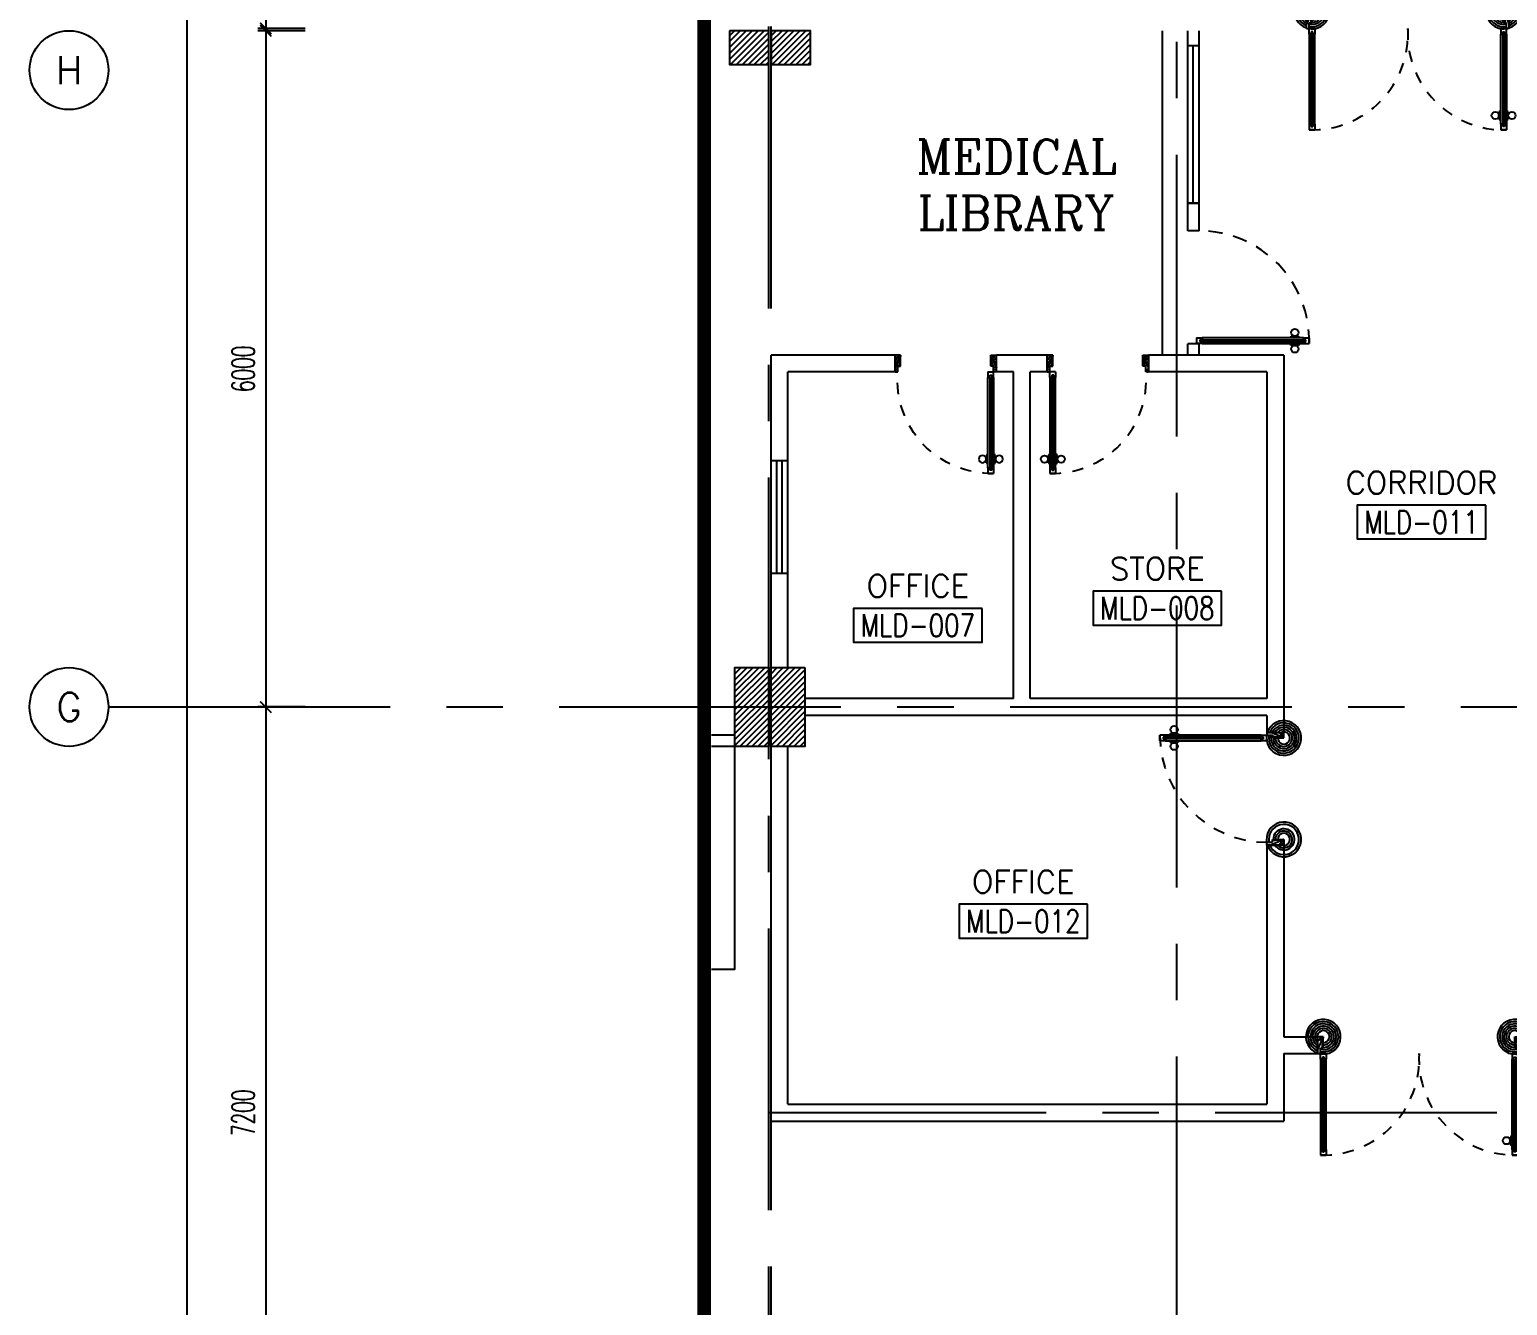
# Model space of a CAD drawing. Extents: x -0.4 to 93, y -13.2 to 77.1.
# Drawn here: x -0.35 to 12.76, y 22.04 to 33.36 of the extents above; entities that cross this region are included whole.
import ezdxf
from ezdxf.enums import TextEntityAlignment as Align

# ---------------------------------------------------------------- set-up
doc = ezdxf.new("R2010")
doc.units = 0
doc.header["$MEASUREMENT"] = 0
doc.header["$PDMODE"] = 3
doc.header["$PDSIZE"] = 0.1
for name, pattern in [('CENTER2', [1.125, 0.75, -0.125, 0.125, -0.125]), ('CENTERX2', [4, 2.5, -0.5, 0.5, -0.5]), ('HIDDEN', [0.375, 0.25, -0.125])]:
    doc.linetypes.add(name, pattern=pattern)
doc.layers.get('0').update_dxf_attribs({"linetype": 'CONTINUOUS'})
doc.layers.get('DEFPOINTS').update_dxf_attribs({"linetype": 'CONTINUOUS'})
for name, color, linetype in [('AX-CR', 11, 'CONTINUOUS'), ('AX-DIM', 11, 'CONTINUOUS'), ('AX-TXT', 2, 'CONTINUOUS'), ('AXES', 11, 'CENTERX2'), ('COL', 11, 'CONTINUOUS'), ('DIM', 11, 'CONTINUOUS'), ('DOOR', 11, 'CONTINUOUS'), ('EJ', 11, 'CONTINUOUS'), ('ELEV', 11, 'CONTINUOUS'), ('HAT', 11, 'CONTINUOUS'), ('RM-BOX', 11, 'CONTINUOUS'), ('RM-NAME', 11, 'CONTINUOUS'), ('RM-NO', 11, 'CONTINUOUS'), ('SHAFT', 11, 'CONTINUOUS'), ('WALL', 11, 'CONTINUOUS'), ('WIN', 11, 'CONTINUOUS')]:
    doc.layers.add(name, color=color, linetype=linetype)
doc.styles.add('ROMANC', font='romanc', dxfattribs={"height": 0.1})
doc.styles.add('ROMANS', font='ROMANS.shx', dxfattribs={"width": 0.6})
doc.dimstyles.new('STANDARD in', dxfattribs={"dimtxt": 0.2, "dimasz": 0.1, "dimexe": 0.07, "dimexo": 0.05, "dimgap": 0.1, "dimtad": 1, "dimdec": 0, "dimlfac": 1000, "dimzin": 0, "dimdsep": 46, "dimtxsty": 'ROMANS', "dimblk": 'ARCHTICK', "dimcen": 0.05, "dimdle": 0.05, "dimclrd": 7, "dimclre": 7, "dimclrt": 2, "dimadec": 0, "dimazin": 0, "dimtfac": 1, "dimtdec": 0, "dimtmove": 2, "dimatfit": 3, "dimldrblk": 'ARCHTICK', "dimfxl": 0, "dimtolj": 1, "dimtzin": 0, "dimarcsym": 0})

# ---------------------------------------------------------------- blocks, each defined once
blk = doc.blocks.new('A$C272A55A0')
at = {"layer": 'DOOR', "color": 0, "linetype": 'ByBlock'}
for p, q in [((0, 900), (0, 1050)), ((50, 1050), (0, 1050)), ((50, 950), (50, 1050)), ((1750, 950), (1750, 1050)), ((1750, 1050), (1800, 1050)), ((1800, 1050), (1800, 900)), ((25, 950), (50, 950)), ((25, 900), (25, 950)), ((1775, 950), (1750, 950)), ((1775, 900), (1775, 950)), ((0, 900), (25, 900)), ((75, 900), (25, 900)), ((25, 850), (25, 900)), ((42, 850), (25, 850)), ((58, 870), (42, 870)), ((42, 870), (42, 850)), ((58, 850), (58, 870)), ((75, 850), (58, 850)), ((75, 900), (75, 850)), ((1725, 900), (1775, 900)), ((1725, 900), (1725, 850)), ((1725, 850), (1742, 850)), ((1742, 870), (1758, 870)), ((1742, 850), (1742, 870)), ((1758, 870), (1758, 850)), ((1758, 850), (1775, 850)), ((1800, 900), (1775, 900)), ((1775, 850), (1775, 900)), ((1718, 160), (1709, 160)), ((1709, 95), (1709, 160)), ((1725, 173), (1718, 173)), ((1718, 173), (1718, 83)), ((1718, 95), (1718, 160)), ((1775, 173), (1782, 173)), ((1782, 173), (1782, 83)), ((1782, 160), (1791, 160)), ((1782, 95), (1782, 160)), ((1791, 95), (1791, 160)), ((25, 50), (42, 50)), ((25, 50), (25, 0)), ((25, 0), (75, 0)), ((75, 0), (25, 0)), ((42, 50), (42, 30)), ((42, 30), (58, 30)), ((58, 50), (75, 50)), ((58, 50), (58, 30)), ((75, 50), (75, 0)), ((1718, 95), (1709, 95)), ((1725, 83), (1718, 83)), ((1742, 50), (1725, 50)), ((1725, 50), (1725, 0)), ((1775, 0), (1725, 0)), ((1725, 0), (1775, 0)), ((1742, 50), (1742, 30)), ((1758, 30), (1742, 30)), ((1775, 50), (1758, 50)), ((1758, 50), (1758, 30)), ((1775, 83), (1782, 83)), ((1775, 50), (1775, 0)), ((1782, 95), (1791, 95))]:
    blk.add_line(p, q, dxfattribs=at)
at = {"layer": 'DOOR', "color": 9, "linetype": 'ByBlock'}
for p, q in [((50, 1050), (0, 1010)), ((50, 1050), (0, 937)), ((50, 1050), (37, 950)), ((1750, 1050), (1800, 1010)), ((1750, 1050), (1800, 937)), ((1750, 1050), (1763, 950))]:
    blk.add_line(p, q, dxfattribs=at)
at = {"layer": 'DOOR', "linetype": 'ByBlock'}
for p, q in [((25, 850), (25, 50)), ((42, 850), (42, 50)), ((58, 850), (58, 50)), ((75, 50), (75, 850)), ((1725, 50), (1725, 850)), ((1742, 850), (1742, 50)), ((1758, 850), (1758, 50)), ((1775, 850), (1775, 50))]:
    blk.add_line(p, q, dxfattribs=at)
at = {"layer": 'DOOR', "color": 0, "linetype": 'ByBlock'}
for centre in [(1676, 128), (1824, 128)]:
    blk.add_circle(centre, 32.4, dxfattribs=at)
at = {"layer": 'DOOR', "color": 9, "linetype": 'ByBlock'}
for centre, radius, start, end in [((50, 1050), 34.4, 180, 270), ((50, 1050), 14.4, 180, 270), ((1750, 1050), 14.4, 270, 0), ((1750, 1050), 34.4, 270, 0), ((50, 1050), 54.4, 203.2074, 270), ((50, 1050), 74.4, 227.7764, 270), ((50, 1050), 94.4, 238.0182, 270), ((50, 1050), 114, 244.0838, 257.3774), ((50, 1050), 134, 248.1598, 259.28), ((1750, 1050), 54.4, 270, 336.7926), ((1750, 1050), 74.4, 270, 312.2236), ((1750, 1050), 94.4, 270, 301.9818), ((1750, 1050), 114, 282.6226, 295.9162), ((1750, 1050), 134, 280.72, 291.8402), ((50, 1050), 154, 251.1053, 256.2858), ((1750, 1050), 154, 283.7142, 288.8947)]:
    blk.add_arc(centre, radius, start, end, dxfattribs=at)
at = {"layer": 'DOOR', "linetype": 'HIDDEN', "ltscale": 0.5}
for centre, start, end in [((50, 851), 268.3174, 3.2965), ((1750, 851), 176.7035, 271.6826)]:
    blk.add_arc(centre, 851, start, end, dxfattribs=at)
at = {"layer": 'WALL', "linetype": 'ByBlock'}
blk.add_line((1800, 900), (1800, 1050), dxfattribs=at)
blk = doc.blocks.new('RM1')
at = {"layer": 'RM-BOX'}
blk.add_lwpolyline([(570, -200), (-570, -200), (-570, -500), (570, -500)], close=True, dxfattribs=at)
at = {"layer": 'RM-NAME', "style": 'ROMANS'}
for tag, p in [('ROOMNAME1', (0, 324)), ('ROOMNAME2', (0, 0))]:
    blk.add_attdef(tag, text='', height=200, dxfattribs=at).set_placement(p, align=Align.MIDDLE)
at = {"layer": 'RM-NO', "style": 'ROMANS', "width": 0.8}
blk.add_attdef('ROOMNO', text='', height=200, dxfattribs=at).set_placement((0, -350), align=Align.MIDDLE)
blk = doc.blocks.new('C11')
at = {"layer": 'HAT'}
h = blk.add_hatch(dxfattribs=at)
h.set_pattern_fill('ANSI31', color=256, scale=300, style=0)
h.set_pattern_definition([(45, (-383765.23, -62181), (-26.5165043, 26.5165043), [])])
h.paths.add_polyline_path([(-20, 350), (-20, 700), (-320, 700), (-320, 350)])
h.paths.add_polyline_path([(-320, 0), (-20, 0), (-20, 350), (-320, 350)])
h = blk.add_hatch(dxfattribs=at)
h.set_pattern_fill('ANSI31', color=256, scale=300, style=0)
h.set_pattern_definition([(45, (-383445.23, -62181), (-26.5165043, 26.5165043), [])])
h.paths.add_polyline_path([(300, 350), (300, 700), (0, 700), (0, 350)])
h.paths.add_polyline_path([(0, 0), (300, 0), (300, 350), (0, 350)])
at = {"layer": 'COL'}
for points in [[(-20, 700), (-20, 0), (-320, 0), (-320, 700)], [(300, 700), (300, 0), (0, 0), (0, 700)]]:
    blk.add_lwpolyline(points, close=True, dxfattribs=at)
blk = doc.blocks.new('DOOR90')
at = {"layer": 'DOOR', "color": 7, "linetype": 'ByBlock'}
for p, q in [((-150, 0), (0, 0)), ((-150, 0), (-150, -25)), ((0, -50), (-114, 0)), ((0, -50), (-40, 0)), ((0, -50), (0, 0)), ((-1000, -25), (-1050, -25)), ((-1050, -75), (-1050, -25)), ((-1050, -25), (-1050, -75)), ((-1000, -75), (-1050, -75)), ((-1000, -42), (-1020, -42)), ((-1020, -42), (-1020, -58)), ((-1000, -58), (-1020, -58)), ((-1000, -25), (-1000, -42)), ((-1000, -58), (-1000, -75)), ((-878, -18), (-968, -18)), ((-968, -25), (-968, -18)), ((-968, -75), (-968, -82)), ((-878, -82), (-968, -82)), ((-955, -9), (-890, -9)), ((-955, -18), (-955, -9)), ((-955, -18), (-890, -18)), ((-955, -82), (-890, -82)), ((-955, -82), (-955, -91)), ((-955, -91), (-890, -91)), ((-890, -18), (-890, -9)), ((-890, -82), (-890, -91)), ((-878, -25), (-878, -18)), ((-878, -75), (-878, -82)), ((-200, -25), (-150, -25)), ((-200, -42), (-200, -25)), ((-180, -42), (-200, -42)), ((-200, -58), (-180, -58)), ((-200, -75), (-200, -58)), ((-150, -75), (-200, -75)), ((-180, -58), (-180, -42)), ((-150, -25), (-100, -25)), ((-150, -75), (-150, -25)), ((-100, -25), (-100, -50)), ((0, -50), (-100, -37)), ((-100, -50), (0, -50)), ((-150, -875), (-100, -875)), ((-150, -900), (-150, -875)), ((-150, -900), (0, -900)), ((0, -900), (-150, -900)), ((0, -850), (-114, -900)), ((-100, -875), (-100, -850)), ((0, -850), (-100, -863)), ((-100, -850), (0, -850)), ((0, -850), (-40, -900)), ((0, -850), (0, -900))]:
    blk.add_line(p, q, dxfattribs=at)
at = {"layer": 'DOOR', "linetype": 'ByBlock'}
for p, q in [((-200, -25), (-1000, -25)), ((-200, -42), (-1000, -42)), ((-200, -58), (-1000, -58)), ((-1000, -75), (-200, -75))]:
    blk.add_line(p, q, dxfattribs=at)
at = {"layer": 'DOOR', "color": 7, "linetype": 'ByBlock'}
for centre in [(-923, 24), (-923, -124)]:
    blk.add_circle(centre, 32.4, dxfattribs=at)
for centre, radius, start, end in [((0, -50), 154, 161.1053, 166.2858), ((0, -50), 94.4, 148.0182, 180), ((0, -50), 134, 158.1598, 169.28), ((0, -50), 114, 154.0838, 167.3774), ((0, -50), 74.4, 137.7764, 180), ((0, -50), 54.4, 113.2074, 180), ((0, -50), 34.4, 90, 180), ((0, -50), 14.4, 90, 180), ((0, -850), 154, 193.7142, 198.8947), ((0, -850), 134, 190.72, 201.8402), ((0, -850), 94.4, 180, 211.9818), ((0, -850), 74.4, 180, 222.2236), ((0, -850), 54.4, 180, 246.7926), ((0, -850), 34.4, 180, 270), ((0, -850), 14.4, 180, 270)]:
    blk.add_arc(centre, radius, start, end, dxfattribs=at)
at = {"layer": 'DOOR', "linetype": 'HIDDEN', "ltscale": 0.5}
blk.add_arc((-222, -50), 828, 178.2701, 275.003, dxfattribs=at)
blk = doc.blocks.new('DOOR1000')
at = {"layer": 'DOOR', "color": 7, "linetype": 'ByBlock'}
for p, q in [((-150, 0), (0, 0)), ((-150, 0), (-150, -25)), ((0, -50), (-114, 0)), ((0, -50), (-40, 0)), ((0, -50), (0, 0)), ((-1100, -25), (-1100, -75)), ((-1100, -75), (-1100, -25)), ((-1050, -25), (-1100, -25)), ((-1050, -75), (-1100, -75)), ((-1070, -42), (-1070, -58)), ((-1050, -42), (-1070, -42)), ((-1050, -58), (-1070, -58)), ((-1050, -25), (-1050, -42)), ((-1050, -58), (-1050, -75)), ((-1018, -25), (-1018, -18)), ((-928, -18), (-1018, -18)), ((-1018, -75), (-1018, -82)), ((-928, -82), (-1018, -82)), ((-1005, -18), (-1005, -9)), ((-1005, -9), (-940, -9)), ((-1005, -18), (-940, -18)), ((-1005, -82), (-1005, -91)), ((-1005, -82), (-940, -82)), ((-1005, -91), (-940, -91)), ((-940, -18), (-940, -9)), ((-940, -82), (-940, -91)), ((-928, -25), (-928, -18)), ((-928, -75), (-928, -82)), ((-200, -25), (-150, -25)), ((-200, -42), (-200, -25)), ((-180, -42), (-200, -42)), ((-200, -58), (-180, -58)), ((-200, -75), (-200, -58)), ((-150, -75), (-200, -75)), ((-180, -58), (-180, -42)), ((-150, -25), (-100, -25)), ((-150, -75), (-150, -25)), ((-100, -25), (-100, -50)), ((0, -50), (-100, -37)), ((-100, -50), (0, -50)), ((-150, -975), (-100, -975)), ((-150, -1000), (-150, -975)), ((-150, -1000), (0, -1000)), ((0, -1000), (-150, -1000)), ((0, -950), (-114, -1000)), ((-100, -975), (-100, -950)), ((0, -950), (-100, -963)), ((-100, -950), (0, -950)), ((0, -950), (-40, -1000)), ((0, -950), (0, -1000))]:
    blk.add_line(p, q, dxfattribs=at)
at = {"layer": 'DOOR', "linetype": 'ByBlock'}
for p, q in [((-200, -25), (-1050, -25)), ((-200, -42), (-1050, -42)), ((-200, -58), (-1050, -58)), ((-1050, -75), (-200, -75))]:
    blk.add_line(p, q, dxfattribs=at)
at = {"layer": 'DOOR', "color": 7, "linetype": 'ByBlock'}
for centre in [(-973, 24), (-973, -124)]:
    blk.add_circle(centre, 32.4, dxfattribs=at)
for centre, radius, start, end in [((0, -50), 154, 161.1053, 166.2858), ((0, -50), 94.4, 148.0182, 180), ((0, -50), 134, 158.1598, 169.28), ((0, -50), 114, 154.0838, 167.3774), ((0, -50), 74.4, 137.7764, 180), ((0, -50), 54.4, 113.2074, 180), ((0, -50), 34.4, 90, 180), ((0, -50), 14.4, 90, 180), ((0, -950), 154, 193.7142, 198.8947), ((0, -950), 134, 190.72, 201.8402), ((0, -950), 94.4, 180, 211.9818), ((0, -950), 74.4, 180, 222.2236), ((0, -950), 54.4, 180, 246.7926), ((0, -950), 34.4, 180, 270), ((0, -950), 14.4, 180, 270)]:
    blk.add_arc(centre, radius, start, end, dxfattribs=at)
at = {"layer": 'DOOR', "linetype": 'HIDDEN', "ltscale": 0.5}
blk.add_arc((-150, -25), 950, 180, 270, dxfattribs=at)
blk = doc.blocks.new('AXR')
at = {"layer": 'AX-CR'}
blk.add_circle((350, 0), 350, dxfattribs=at)
at = {"layer": 'AX-TXT', "style": 'ROMANS'}
blk.add_attdef('AX', text='', height=250, dxfattribs=at).set_placement((350, 0), align=Align.MIDDLE)
blk = doc.blocks.new('_ARCHTICK')
at = {"color": 0, "linetype": 'ByBlock', "const_width": 0.15}
blk.add_lwpolyline([(-0.5, -0.5), (0.5, 0.5)], dxfattribs=at)
blk = doc.blocks.new('*D152')
at = {"layer": 'AX-DIM', "color": 7, "lineweight": -2}
for p, q in [((5.415, 64.82), (0.976, 64.82)), ((1.046, 64.87), (1.046, 5.45)), ((11.629, 5.5), (0.976, 5.5))]:
    blk.add_line(p, q, dxfattribs=at)
at = {"layer": 'DEFPOINTS', "color": 0}
for p in [(5.465, 64.82), (1.046, 5.5), (11.679, 5.5)]:
    blk.add_point(p, dxfattribs=at)
at = {"layer": 'AX-DIM', "color": 7, "lineweight": -2, "xscale": 0.1, "yscale": 0.1, "zscale": 0.1}
for p, rotation in [((1.046, 64.82), 90), ((1.046, 5.5), 270)]:
    blk.add_blockref('_ARCHTICK', p, dxfattribs=dict(at, rotation=rotation))
at = {"layer": 'AX-DIM', "color": 2, "insert": (0.846, 35.16), "char_height": 0.2, "attachment_point": 5, "rotation": 90, "style": 'ROMANS'}
blk.add_mtext('\\A1;59320', dxfattribs=at)
blk = doc.blocks.new('*D159')
at = {"layer": 'AX-DIM', "color": 7, "lineweight": -2}
for p, q in [((1.746, 37.02), (1.746, 33.32)), ((2.096, 36.97), (1.676, 36.97)), ((2.096, 33.37), (1.676, 33.37))]:
    blk.add_line(p, q, dxfattribs=at)
at = {"layer": 'DEFPOINTS', "color": 0}
for p in [(2.146, 36.97), (1.746, 33.37), (2.146, 33.37)]:
    blk.add_point(p, dxfattribs=at)
at = {"layer": 'AX-DIM', "color": 7, "lineweight": -2, "xscale": 0.1, "yscale": 0.1, "zscale": 0.1}
for p, rotation in [((1.746, 36.97), 90), ((1.746, 33.37), 270)]:
    blk.add_blockref('_ARCHTICK', p, dxfattribs=dict(at, rotation=rotation))
at = {"layer": 'AX-DIM', "color": 2, "insert": (1.546, 35.17), "char_height": 0.2, "attachment_point": 5, "rotation": 90, "style": 'ROMANS'}
blk.add_mtext('\\A1;3600', dxfattribs=at)
blk = doc.blocks.new('*D160')
at = {"layer": 'AX-DIM', "color": 7, "lineweight": -2}
for p, q in [((2.096, 27.35), (1.676, 27.35)), ((1.746, 27.4), (1.746, 20.1)), ((2.096, 20.15), (1.676, 20.15))]:
    blk.add_line(p, q, dxfattribs=at)
at = {"layer": 'DEFPOINTS', "color": 0}
for p in [(2.146, 27.35), (1.746, 20.15), (2.146, 20.15)]:
    blk.add_point(p, dxfattribs=at)
at = {"layer": 'AX-DIM', "color": 7, "lineweight": -2, "xscale": 0.1, "yscale": 0.1, "zscale": 0.1}
for p, rotation in [((1.746, 27.35), 90), ((1.746, 20.15), 270)]:
    blk.add_blockref('_ARCHTICK', p, dxfattribs=dict(at, rotation=rotation))
at = {"layer": 'AX-DIM', "color": 2, "insert": (1.546, 23.75), "char_height": 0.2, "attachment_point": 5, "rotation": 90, "style": 'ROMANS'}
blk.add_mtext('\\A1;7200', dxfattribs=at)
blk = doc.blocks.new('*D163')
at = {"layer": 'AX-DIM', "color": 7, "lineweight": -2}
for p, q in [((2.096, 33.35), (1.676, 33.35)), ((1.746, 33.4), (1.746, 27.3)), ((2.096, 27.35), (1.676, 27.35))]:
    blk.add_line(p, q, dxfattribs=at)
at = {"layer": 'DEFPOINTS', "color": 0}
for p in [(2.146, 33.35), (1.746, 27.35), (2.146, 27.35)]:
    blk.add_point(p, dxfattribs=at)
at = {"layer": 'AX-DIM', "color": 7, "lineweight": -2, "xscale": 0.1, "yscale": 0.1, "zscale": 0.1}
for p, rotation in [((1.746, 33.35), 90), ((1.746, 27.35), 270)]:
    blk.add_blockref('_ARCHTICK', p, dxfattribs=dict(at, rotation=rotation))
at = {"layer": 'AX-DIM', "color": 2, "insert": (1.546, 30.35), "char_height": 0.2, "attachment_point": 5, "rotation": 90, "style": 'ROMANS'}
blk.add_mtext('\\A1;6000', dxfattribs=at)

msp = doc.modelspace()

# ---------------------------------------------------------------- hatches: boundary and pattern name
at = {"layer": 'HAT'}
h = msp.add_hatch(dxfattribs=at)
h.set_pattern_fill('ANSI31', color=256, scale=0.3, style=0)
h.set_pattern_definition([(45, (-377.535687, -5.481), (-0.0265165043, 0.0265165043), [])])
h.paths.add_polyline_path([(5.8595, 33.05), (6.2095, 33.05), (6.2095, 33.35), (5.8595, 33.35)])
h = msp.add_hatch(dxfattribs=at)
h.set_pattern_fill('ANSI31', color=256, scale=0.3, style=0)
h.set_pattern_definition([(45, (-377.165687, -5.481), (-0.0265165043, 0.0265165043), [])])
h.paths.add_polyline_path([(6.2295, 33.05), (6.5795, 33.05), (6.5795, 33.35), (6.2295, 33.35)])

# ---------------------------------------------------------------- linework, layer by layer
at = {"layer": 'AXES'}
for p, q in [((6.2095, -1.1143), (6.2095, 76.4248)), ((6.2295, -1.1143), (6.2295, 76.4248)), ((9.8295, 5.75), (9.8295, 64.57)), ((0.35, 27.35), (22.4295, 27.35)), ((80.6695, 23.75), (6.2095, 23.75))]:
    msp.add_line(p, q, dxfattribs=at)
at = {"layer": 'COL'}
for points in [[(5.8595, 33.35), (5.8595, 33.05), (6.2095, 33.05), (6.2095, 33.35)], [(6.2295, 33.35), (6.2295, 33.05), (6.5795, 33.05), (6.5795, 33.35)]]:
    msp.add_lwpolyline(points, close=True, dxfattribs=at)
at = {"layer": 'DIM'}
msp.add_line((9.7028, 30.4725), (9.7028, 33.35), dxfattribs=at)
at = {"layer": 'DOOR', "linetype": 'ByBlock'}
for p, q in [((10.0045, 30.6246), (10.0545, 30.6246)), ((10.0045, 30.6246), (10.0045, 30.5746)), ((10.0545, 30.5746), (10.0045, 30.5746)), ((10.0545, 30.6076), (10.0345, 30.6076)), ((10.0345, 30.6076), (10.0345, 30.5916)), ((10.0345, 30.5916), (10.0545, 30.5916)), ((10.9545, 30.6246), (10.0545, 30.6246)), ((10.0545, 30.6246), (10.0545, 30.6076)), ((10.0545, 30.6076), (10.9545, 30.6076)), ((10.0545, 30.5916), (10.9545, 30.5916)), ((10.0545, 30.5916), (10.0545, 30.5746)), ((10.0545, 30.5746), (10.9545, 30.5746)), ((10.8322, 30.6318), (10.9222, 30.6318)), ((10.8322, 30.6246), (10.8322, 30.6318)), ((10.8322, 30.5746), (10.8322, 30.5674)), ((10.8322, 30.5674), (10.9222, 30.5674)), ((10.9096, 30.6408), (10.8448, 30.6408)), ((10.8448, 30.6318), (10.8448, 30.6408)), ((10.9096, 30.6318), (10.8448, 30.6318)), ((10.9096, 30.5674), (10.8448, 30.5674)), ((10.8448, 30.5674), (10.8448, 30.5584)), ((10.9096, 30.5584), (10.8448, 30.5584)), ((10.9096, 30.6318), (10.9096, 30.6408)), ((10.9096, 30.5674), (10.9096, 30.5584)), ((10.9222, 30.6246), (10.9222, 30.6318)), ((10.9222, 30.5746), (10.9222, 30.5674)), ((10.9545, 30.6246), (11.0045, 30.6246)), ((10.9545, 30.6076), (10.9545, 30.6246)), ((10.9545, 30.6076), (10.9745, 30.6076)), ((10.9545, 30.5916), (10.9745, 30.5916)), ((10.9545, 30.5746), (10.9545, 30.5916)), ((10.9545, 30.5746), (11.0045, 30.5746)), ((10.9745, 30.5916), (10.9745, 30.6076)), ((11.0045, 30.6246), (11.0045, 30.5746)), ((11.0045, 30.5746), (11.0045, 30.6246))]:
    msp.add_line(p, q, dxfattribs=at)
for centre in [(10.8772, 30.6731), (10.8772, 30.5261)]:
    msp.add_circle(centre, 0.0324, dxfattribs=at)
at = {"layer": 'DOOR', "linetype": 'HIDDEN', "ltscale": 0.5}
msp.add_arc((10.0298, 30.5996), 0.975, 358.53072, 90.01883, dxfattribs=at)
at = {"layer": 'ELEV', "linetype": 'CENTER2', "const_width": 0.12}
msp.add_lwpolyline([(5.6359, 3.5128), (5.6359, 66.97)], dxfattribs=at)
at = {"layer": 'SHAFT', "color": 3, "linetype": 'ByBlock', "ltscale": 0.3}
msp.add_lwpolyline([(5.7006, 25.025), (5.9095, 25.025), (5.9095, 27), (5.7006, 27)], dxfattribs=at)
at = {"layer": 'WALL'}
for p, q in [((6.2295, 29.5362), (6.2295, 30.4725)), ((7.3295, 30.4725), (6.2295, 30.4725)), ((7.3295, 30.3225), (7.3295, 30.4725)), ((8.6795, 30.4725), (8.2295, 30.4725)), ((10.7795, 30.4725), (9.5795, 30.4725)), ((9.5795, 30.3225), (9.5795, 30.4725)), ((10.7795, 30.4725), (10.7795, 27.125)), ((6.3795, 29.5362), (6.3795, 30.3225)), ((7.3295, 30.3225), (6.3795, 30.3225)), ((8.3795, 30.3225), (8.2295, 30.3225)), ((8.3795, 27.425), (8.3795, 30.3225)), ((8.5295, 27.425), (8.5295, 30.3225)), ((8.6795, 30.3225), (8.5295, 30.3225)), ((10.6295, 30.3225), (9.5795, 30.3225)), ((10.6295, 30.3225), (10.6295, 27.425)), ((6.2295, 29.5362), (6.3795, 29.5362)), ((6.2295, 28.5362), (6.3795, 28.5362)), ((6.2295, 27.6), (6.2295, 28.5362)), ((6.3795, 27.7), (6.3795, 28.5362)), ((8.3795, 27.425), (6.5295, 27.425)), ((10.6295, 27.425), (8.5295, 27.425)), ((10.6295, 27.275), (6.5295, 27.275)), ((10.6295, 27.275), (10.6295, 27.125)), ((5.9095, 27.1), (5.7006, 27.1)), ((6.2295, 23.675), (6.2295, 27.1)), ((10.6295, 27.125), (10.7795, 27.125)), ((5.9095, 27), (5.7006, 27)), ((6.3795, 23.825), (6.3795, 27)), ((10.6295, 26.125), (10.6295, 23.825)), ((10.6295, 26.125), (10.7795, 26.125)), ((10.7795, 26.125), (10.7795, 24.425)), ((10.7795, 24.425), (11.0795, 24.425)), ((11.0795, 24.425), (11.0795, 24.275)), ((10.7795, 24.275), (10.7795, 23.675)), ((10.7795, 24.275), (11.0795, 24.275)), ((6.3795, 23.825), (10.6295, 23.825)), ((6.2295, 23.675), (10.7795, 23.675))]:
    msp.add_line(p, q, dxfattribs=at)
at = {"layer": 'WIN'}
for p, q in [((9.9263, 31.5746), (9.9263, 33.35)), ((10.0295, 31.5746), (10.0295, 33.35)), ((9.9263, 33.2199), (10.0295, 33.2199)), ((9.9763, 31.8199), (9.9763, 33.2199)), ((10.0295, 31.8199), (9.9263, 31.8199)), ((9.9263, 31.8199), (10.0295, 31.8199)), ((10.0295, 31.5746), (9.9263, 31.5746)), ((9.9263, 30.4725), (9.9263, 30.5725)), ((10.0295, 30.5725), (9.9263, 30.5725)), ((10.0295, 30.4725), (10.0295, 30.5725)), ((10.0295, 30.4725), (9.9263, 30.4725)), ((6.2295, 28.5362), (6.2295, 29.5362)), ((6.2795, 28.5362), (6.2795, 29.5362)), ((6.3295, 28.5362), (6.3295, 29.5362)), ((6.3795, 28.5362), (6.3795, 29.5362))]:
    msp.add_line(p, q, dxfattribs=at)

# ---------------------------------------------------------------- block references
at = {"layer": 'AXES', "xscale": 0.001000000047497451, "yscale": 0.0009999999892897904, "zscale": 0.001}
for p, values in [((-0.35, 33), {'AX': 'H'}), ((-0.35, 27.35), {'AX': 'G'})]:
    msp.add_blockref('AXR', p, dxfattribs=at).add_auto_attribs(values)
at = {"layer": 'DOOR', "color": 0, "xscale": 0.001000000047497451, "yscale": 0.0009999999892897904, "zscale": 0.001}
for p in [(10.9796, 32.4696), (11.0795, 23.3746)]:
    msp.add_blockref('A$C272A55A0', p, dxfattribs=at)
at = {"layer": 'DOOR', "yscale": 0.0009999999892897904, "zscale": 0.001}
for p, xscale, rotation in [((8.2295, 30.4725), -0.0009999999892897904, 270), ((8.6795, 30.4725), 0.0009999999892897904, 90)]:
    msp.add_blockref('DOOR90', p, dxfattribs=dict(at, xscale=xscale, rotation=rotation))
at = {"layer": 'DOOR', "xscale": 0.001000000047497451, "yscale": 0.0009999999892897904, "zscale": 0.001}
msp.add_blockref('DOOR1000', (10.7795, 27.125), dxfattribs=at)
at = {"layer": 'EJ', "color": 2, "linetype": 'ByBlock', "xscale": 0.001000000047497451, "yscale": 0.0009999999892897904, "zscale": 0.001}
msp.add_blockref('C11', (6.2295, 27), dxfattribs=at)
at = {"layer": 'HAT', "xscale": 0.001000000047497451, "yscale": 0.0009999999892897904, "zscale": 0.001}
for p, values in [((9.6571, 28.5772), {'ROOMNO': 'MLD-008', 'ROOMNAME2': 'STORE'}), ((7.5321, 28.4242), {'ROOMNO': 'MLD-007', 'ROOMNAME2': 'OFFICE'}), ((8.4677, 25.7994), {'ROOMNO': 'MLD-012', 'ROOMNAME2': 'OFFICE'})]:
    msp.add_blockref('RM1', p, dxfattribs=at).add_auto_attribs(values)
at = {"layer": 'WALL', "xscale": 0.001000000047497451, "yscale": 0.0009999999892897904, "zscale": 0.001}
msp.add_blockref('RM1', (12.0007, 29.3404), dxfattribs=at).add_auto_attribs({'ROOMNO': 'MLD-011', 'ROOMNAME2': 'CORRIDOR'})

# ---------------------------------------------------------------- texts
at = {"layer": 'RM-NAME', "style": 'ROMANC'}
for s, p in [('MEDICAL', (8.404, 32.2341)), ('LIBRARY', (8.404, 31.7341))]:
    msp.add_text(s, height=0.3, dxfattribs=at).set_placement(p, align=Align.MIDDLE)

# ---------------------------------------------------------------- dimensions: what is measured, and where the dimension line sits
at = {"layer": 'AX-DIM'}
for base, p1, p2, picture, middle in [((1.0458, 5.5), (5.4653, 64.82), (11.6785, 5.5), '*D152', (0.8458, 35.16)), ((1.7458, 33.37), (2.1458, 36.97), (2.1458, 33.37), '*D159', (1.5458, 35.17)), ((1.7458, 27.35), (2.1458, 33.35), (2.1458, 27.35), '*D163', (1.5458, 30.35)), ((1.7458, 20.15), (2.1458, 27.35), (2.1458, 20.15), '*D160', (1.5458, 23.75))]:
    dim = msp.add_linear_dim(base=base, p1=p1, p2=p2, angle=270, dimstyle='STANDARD in', dxfattribs=at)
    dim.commit()
    dim.dimension.update_dxf_attribs({"geometry": picture, "text_midpoint": middle})

doc.saveas('drawing.dxf')
